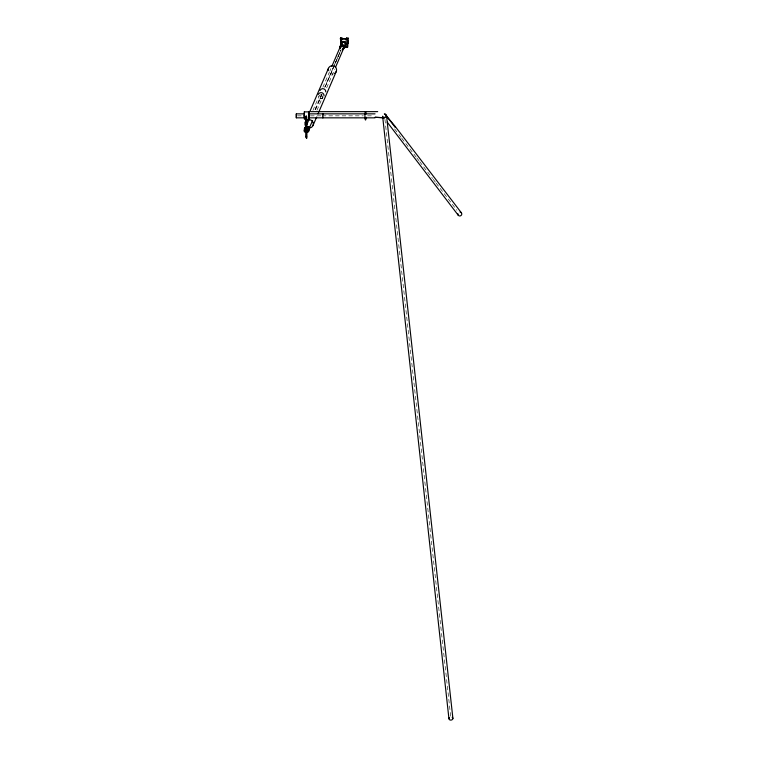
<?xml version="1.0" encoding="UTF-8"?>
<svg xmlns="http://www.w3.org/2000/svg" width="758" height="758" viewBox="0 0 758 758"><rect width="100%" height="100%" fill="white"/><g stroke="black" fill="none" stroke-linecap="round" stroke-linejoin="round"><path stroke-width="0.57" stroke-dasharray="3.79 2.84" d="M315.612 109.531L322.084 94.314M325.315 86.696L341.024 49.725M312.95 110.365L319.383 95.432M322.88 87.217L329.484 71.858M329.929 70.845L330.858 68.675M315.3 109.522L321.667 94.741M324.879 87.284L340.929 49.99L324.737 87.161M316.967 110.28L322.737 96.882M322.188 98.246L323.079 96.171M326.651 87.881L334.676 69.243M315.025 109.446L321.496 94.598M297.487 115.841L303.371 115.841M310.429 115.841L321.439 115.841M322.197 115.841L363.385 115.841M367.573 115.841L374.187 115.841M394.596 128.926L398.177 133.597M398.888 134.536L401.039 137.34M401.759 138.269L413.224 153.23M413.934 154.168L416.085 156.972M416.805 157.901L418.956 160.705M419.667 161.643L432.562 178.471M433.282 179.4L435.433 182.204M436.144 183.142L447.608 198.094M448.329 199.032L456.922 210.25M384.95 119.366L450.659 716.215M322.728 96.702A1.99 1.98 23.3 0 1 320.17 98.767A1.99 1.98 23.3 0 1 319.203 95.622M320.198 94.968A1.99 1.98 23.3 0 1 322.15 95.48M333.511 73.924A4.207 4.188 23.3 0 1 328.839 72.171M323.202 97.621A2.985 2.966 23.6 0 1 318.322 96.588"/><path stroke-width="1.14" d="M304.384 131.684L304.384 128.718M304.346 130.205L308.79 130.149L308.459 130.916L308.781 126.851L305.474 126.851L305.152 130.916L305.474 126.851M340.721 43.395L340.721 40.724M347.894 42.211L347.95 40.515L347.609 47.138L344.549 47.138M304.166 115.481L304.166 116.192M305.673 130.054L306.137 127.619L306.147 130.916L305.749 131.845L304.422 131.845L304.811 127.619L308.781 127.619L308.582 128.083M306.725 119.423L306.488 116.22L305.995 116.22L306.071 136.573C306.099 140.249 306.137 134.365 306.639 136.497M306.166 130.224L306.137 130.196M307.378 130.224L307.056 128.547L308.383 128.547M348.14 42.192L348.007 38.004M306.241 136.573L306.308 120.039M306.8 120.039L306.668 138.335L306.488 116.22M348.13 42.391L347.998 43.471L347.894 42.287M305.673 129.893L305.749 130.471M304.28 115.595L304.328 114.534M307.075 130.471L307.397 130.528A1.99 1.98 23.3 0 1 305.237 127.903A1.99 1.98 23.3 0 1 308.411 126.993A1.99 1.98 23.3 0 1 308.042 130.262M308.354 128.718L308.354 131.684M304.413 119.366L304.318 111.881L308.97 111.862L308.97 119.811L308.97 111.862M306.223 119.423L305.995 116.22M322.662 114.685L322.851 113.871M296.331 117.793L296.331 113.927L296.302 117.822L303.93 117.831M340.702 46.238L340.74 47.129M296.302 113.861L303.93 113.852M386.277 116.334L386.381 115.406M340.693 47.252L340.693 37.9L340.816 39.151M305.228 122.284L306.592 119.129M308.857 113.852L328.451 68.334M305.142 128.5L309.217 119.053M331.796 66.505L340.408 46.484M306.403 130.196L307.454 127.619L307.464 129.267M346.321 38.649L346.633 37.938M308.781 126.851L308.79 130.916L308.392 131.845L307.075 131.845L307.369 131.153M308.497 129.94L312.571 120.503M347.647 38.658L347.95 37.938M335.604 67.074L343.289 49.223M346.51 46.617L346.283 47.138L346.283 46.617M313.045 125.411L316.664 116.997M318.019 113.852L336.268 71.46M322.955 117.793L322.927 113.871M310.951 111.634L377.683 111.634M308.345 113.852L375.039 113.852M308.345 117.831L375.039 117.831M304.413 128.547L305.739 128.547M304.413 129.864L305.739 129.864M304.403 130.224L305.73 130.224L305.739 131.845M304.346 130.357L305.749 129.959M306.999 130.205L308.316 130.357M304.422 130.528L305.758 130.13M304.82 130.916L307.473 130.916M308.155 130.916L308.79 130.916M340.674 37.919L342 37.919M340.314 38.753L347.6 38.762L347.552 47.271L344.492 47.261M340.266 38.876L347.543 38.895M383.709 117.689L374.983 117.282L384.363 117.831M304.337 111.862L304.422 112.516M322.842 117.793L322.69 117.177M395.335 127.515L385.471 114.761L394.937 126.103L461.366 212.78M458.211 215.196L387.262 122.19M346.681 37.985L346.766 39.018M304.318 117.111L304.28 116.078M307.056 131.826L306.999 130.357M384.742 114.316A1.99 1.525 -6.3 0 1 386.542 115.747L452.905 718.48M382.714 117.102L448.935 718.66M342.076 38.184L342.133 39.046M346.273 38.762L346.273 39.283M346.216 38.895L346.235 47.261M341.64 38.753L341.593 43.594M452.166 717.333A1.99 1.525 -6.3 0 1 452.412 719.503A1.99 1.525 -6.3 0 1 449.57 719.749A1.99 1.525 -6.3 0 1 449.513 717.561M386.542 115.747A1.99 1.525 -6.3 0 1 384.742 117.348A1.99 1.525 -6.3 0 1 382.61 116.201M384.315 113.918A3.743 2.464 -84.5 0 1 385.206 113.908M384.818 117.765A3.743 2.464 -84.5 0 1 383.927 117.765M460.002 212.022A1.99 1.971 -37.5 0 1 461.755 214.249A1.99 1.971 -37.5 0 1 459.452 215.935A1.99 1.971 -37.5 0 1 457.851 213.614M366.076 117.168A4.216 0.597 -89.9 0 1 365.176 119.347A4.216 0.597 -89.9 0 1 365.129 112.648A4.216 0.597 -89.9 0 1 366.057 114.032M339.944 48.389A1.99 1.98 23.3 0 1 341.365 45.935A1.99 1.98 23.3 0 1 343.791 47.441A1.99 1.98 23.3 0 1 342.209 49.801M342.891 49.147A2.321 2.302 23.3 0 0 344.397 46.086A2.321 2.302 23.3 0 0 341.176 44.883A2.321 2.302 23.3 0 0 340.314 48.19A1.658 1.649 23.3 0 1 342.341 46.285A1.658 1.649 23.3 0 1 343.023 49.024M341.451 45.054A2.321 2.302 23.3 0 1 342.445 41.946A2.321 2.302 23.3 0 1 345.563 42.941A2.321 2.302 23.3 0 1 344.577 46.049M342.284 42.77A1.658 1.649 23.3 0 1 344.52 41.548A1.658 1.649 23.3 0 1 345.297 43.973M341.886 44.296A1.658 1.649 23.3 0 1 342.938 42.448A1.658 1.649 23.3 0 1 344.947 43.187A1.658 1.649 23.3 0 1 344.558 45.281M340.712 47.536A1.658 1.649 23.3 0 1 341.583 45.414A1.658 1.649 23.3 0 1 343.744 46.229A1.658 1.649 23.3 0 1 343.014 48.398M306.478 127.088A4.207 4.188 23.3 0 1 306.895 120.295A4.207 4.188 23.3 0 1 313.225 122.891A4.207 4.188 23.3 0 1 308.752 128.017M328.223 70.636A4.207 4.188 23.3 0 1 331.066 65.908A4.207 4.188 23.3 0 1 336.154 68.106A4.207 4.188 23.3 0 1 334.657 73.412M320.056 90.458A2.985 2.966 23.6 0 1 325.788 91.841M318.332 94.409A2.985 2.966 23.6 0 1 324.064 95.792M308.913 115.718C308.999 119.755 309.065 112.241 308.913 115.718"/></g></svg>
